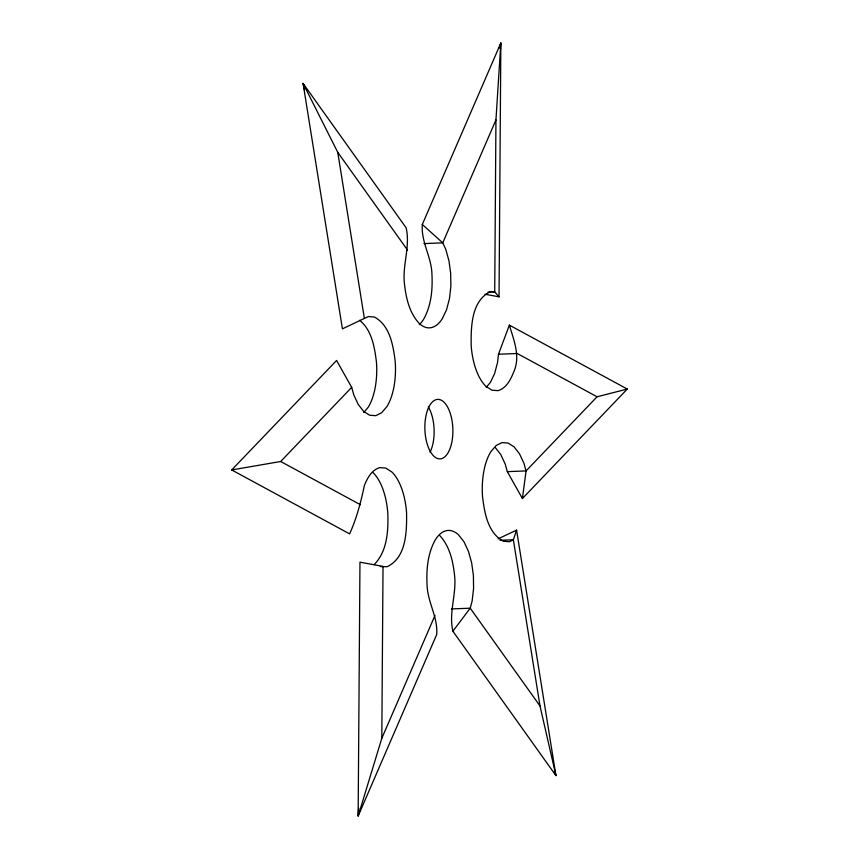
<?xml version="1.0" encoding="UTF-8"?>
<svg xmlns="http://www.w3.org/2000/svg" width="859" height="859" viewBox="0 0 859 859"><rect width="100%" height="100%" fill="white"/><g stroke="black" fill="none" stroke-linecap="round" stroke-linejoin="round"><path stroke-width="1.29" d="M358.654 808.083L358.149 816.05L381.804 738.321L383.028 566.425L359.964 562.183L358.149 816.05L436.705 634.522C438.026 616.998 427.546 602.256 427.063 584.936C426.279 569.496 427.675 553.336 435.416 539.645A49.811 23.408 87.8 0 1 458.588 534.91L463.978 541.804L468.434 551.306L471.645 562.785L473.406 575.455L473.577 588.436L472.16 600.87L470.227 608.204L452.876 631.215L555.934 775.602L516.581 530.143L498.08 538.861M499.294 48.05L500.851 42.95L495.944 119.959L494.72 291.845L499.036 296.817L500.851 42.95L422.295 224.478C420.974 242.002 431.454 256.744 431.937 274.064C432.721 289.504 431.325 305.664 423.584 319.355A49.811 23.408 87.8 0 1 419.289 324.648M422.295 224.478L442.75 242.861L445.724 249.196L448.935 260.674L450.685 273.345L450.868 286.326L449.45 298.749L446.54 309.777L442.331 318.625A49.811 23.408 87.8 0 1 419.16 323.371C409.045 312.429 405.856 297.193 404.342 282.815C402.506 264.153 410.43 246.426 406.124 227.785L303.066 83.398L342.419 328.857L368.296 316.563L374.427 317.025C389.986 325.507 393.186 345.35 395.194 361.381A49.811 23.408 87.8 0 1 386.84 406.672L381.621 412.76L375.748 415.681L369.628 415.219L363.668 411.407L358.278 404.514L353.822 395L351.685 387.355L336.588 360.469L231.715 469.948L349.624 533.879C356.657 518.245 360.92 502.107 364.366 485.485C367.373 478.119 371.507 470.131 379.657 467.618L385.788 468.08L391.747 471.892A49.811 23.408 87.8 0 1 406.554 512.436C406.822 531.13 406.608 557.502 387.108 566.736L380.354 566.532M495.332 447.593L500.722 454.486L505.178 464L507.315 471.645L522.412 498.531L627.285 389.052L509.376 325.121L498.488 354.23L497.544 362.498L494.634 373.515L490.425 382.373L486.205 387.302M522.412 498.531L526.062 470.915L523.926 463.269L519.47 453.756L514.079 446.863L508.12 443.061L502 442.6L496.126 445.51L490.908 451.609A49.811 23.408 87.8 0 0 482.554 496.889C484.562 512.92 487.762 532.773 503.32 541.245L509.451 541.707L513.36 539.774L516.581 530.143M452.876 631.215C448.57 612.574 456.494 594.847 454.658 576.185C453.144 561.807 449.955 546.571 439.84 535.629M495.944 119.959L442.75 242.861L424.002 243.591M381.804 738.321L434.998 615.409M363.722 412.503L368.092 407.391A49.811 23.408 87.8 0 0 376.446 362.111C374.621 347.337 371.85 330.178 359.653 320.289M374.234 564.546C387.323 551.177 388.429 530.851 387.806 513.167A49.811 23.408 87.8 0 0 372.999 472.611M231.715 469.948L280.678 461.498L351.685 387.355M627.285 389.052L597.069 396.783L526.062 470.915L507.315 471.645M488.019 292.103L494.72 291.845L490.639 291.545C471.14 300.768 470.925 327.15 471.194 345.833A49.811 23.408 87.8 0 0 486.001 386.389L491.96 390.19L498.091 390.652C506.241 388.139 510.375 380.15 513.381 372.785C520.93 356.893 513.94 340.722 509.376 325.121M498.488 354.23L517.236 353.5L597.069 396.783M499.97 540.29L513.36 539.774L540 705.958L555.934 775.602L554.141 772.037M451.48 608.924L470.227 608.204L540 705.958M484.938 294.229L499.036 296.817M280.678 461.498L360.512 504.77M304.537 89.851L303.066 83.398L337.748 152.311L407.52 250.076M337.748 152.311L364.388 318.506M428.34 406.93A29.754 13.98 87.8 0 1 430.058 452.156M427.514 410.205A29.754 13.98 87.8 0 0 437.446 458.47A29.754 13.98 87.8 0 0 451.673 418.741A29.754 13.98 87.8 0 0 427.514 410.205"/></g></svg>
